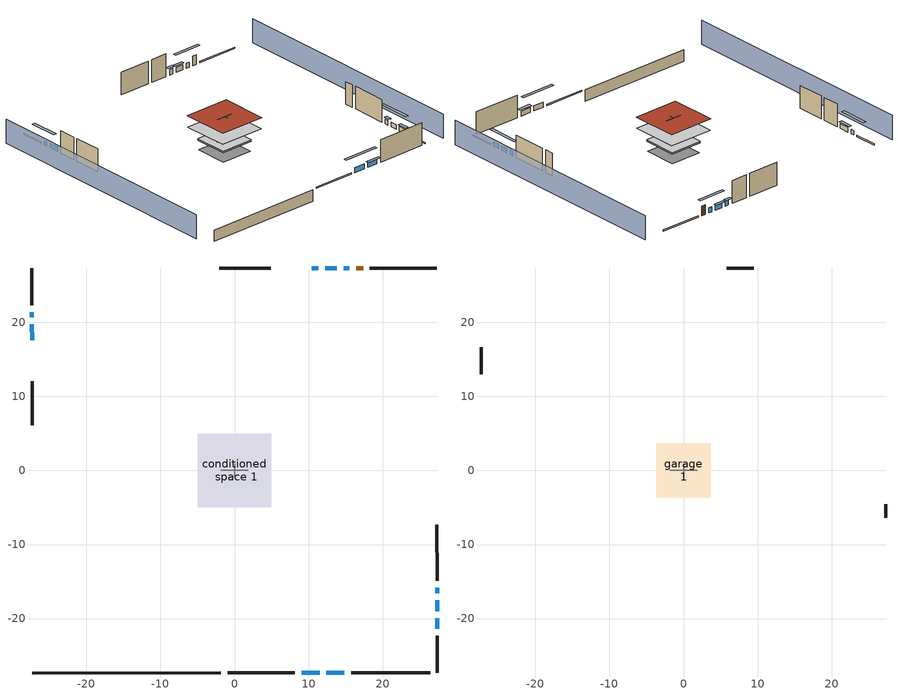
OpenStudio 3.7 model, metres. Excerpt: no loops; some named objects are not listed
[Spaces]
conditioned space 1
 floor to garage 1 (Floor1 construction): -3.66,-3.66 -3.66,3.66 3.66,3.66 3.66,-3.66 z0.3
 floor foundation (Slab2 construction): -3.52,-3.52 -3.52,3.52 3.52,3.52 3.52,-3.52 z-2.13
 floor adiabatic (AdiabaticFloorConstruction): -4.98,-4.98 -4.98,4.98 4.98,4.98 4.98,-4.98 z2.74
 wall outside (Wall3 construction): 15.75,-27.35 26.42,-27.35 z0.3:5.18
 wall outside (Wall4 construction): -27.35,12.05 -27.35,6.12 z0.3:5.18
 wall outside (Wall7 construction): 4.91,27.35 -2.05,27.35 z0.3:5.18
 wall outside (Wall8 construction): 27.35,-14.9 27.35,-7.31 z0.3:5.18
 wall outside (RimJoist1 construction): -0.91,-27.35 8.14,-27.35 z0.3:0.61
 wall outside (RimJoist2 construction): -27.35,27.35 -27.35,22.32 z0.3:0.61
 wall outside (RimJoist3 construction): 27.35,27.35 18.3,27.35 z0.3:0.61
 wall outside (RimJoist4 construction): 27.35,-27.35 27.35,-22.32 z0.3:0.61
 wall outside (AdiabaticWallConstruction): 9.07,-27.35 11.48,-27.35 / 12.41,-27.35 14.82,-27.35 / 13.84,27.35 12.23,27.35 z0.3:1.37; -27.35,21.4 -27.35,20.71 z0.3:1.22; -27.35,19.79 -27.35,17.57 z0.3:1.31; 15.53,27.35 14.76,27.35 / 27.35,-16.6 27.35,-15.83 z0.3:1.34; 11.3,27.35 10.43,27.35 z0.3:1.49; 27.35,-19 27.35,-17.53 / 27.35,-21.4 27.35,-19.93 z0.3:1.28
 wall outside (AdiabaticWallConstruction 1): 17.37,27.35 16.46,27.35 z0.3:2.34
 wall to garage 1 (Wall5 construction): 1.83,0 -1.83,0 z0.3:5.18
 wall to garage 1 (Wall6 construction): 0,0.91 0,-0.91 z0.3:5.18
 wall foundation (FoundationWall1 construction): -27.35,-27.35 -1.84,-27.35 z-2.13:0.3
 window (WindowConstruction): 9.07,-27.35 11.48,-27.35 z0.3:1.37
 window (WindowConstruction 1): 12.41,-27.35 14.82,-27.35 z0.3:1.37
 window (WindowConstruction 2): -27.35,21.39 -27.35,20.71 z0.3:1.22
 window (WindowConstruction 3): -27.35,19.78 -27.35,17.57 z0.3:1.31
 window (WindowConstruction 4): 15.53,27.35 14.77,27.35 z0.3:1.34
 window (WindowConstruction 5): 13.84,27.35 12.23,27.35 z0.3:1.37
 window (WindowConstruction 6): 11.3,27.35 10.43,27.35 z0.3:1.49
 window (WindowConstruction 7): 27.35,-19 27.35,-17.53 z0.3:1.28
 window (WindowConstruction 8): 27.35,-16.6 27.35,-15.83 z0.3:1.34
 window (WindowConstruction 9): 27.35,-21.39 27.35,-19.93 z0.3:1.28
 door (Door): 17.37,27.35 16.46,27.35 z0.3:2.34
 ceiling adiabatic (AdiabaticFloorConstruction): 4.98,-4.98 4.98,4.98 -4.98,4.98 -4.98,-4.98 z2.74
 roof outside (Roof1 construction): -5.08,5.08 -5.08,-5.08 5.08,-5.08 5.08,5.08 z5.18
garage 1
 floor foundation (Slab1 construction): -3.66,-3.66 -3.66,3.66 3.66,3.66 3.66,-3.66 z0
 wall outside (Wall1 construction): -27.35,16.64 -27.35,12.98 z0.3:5.18
 wall outside (Wall2 construction): 9.5,27.35 5.84,27.35 z0.3:5.18
 wall outside (Wall9 construction): 27.35,-6.38 27.35,-4.55 z0.3:5.18
shading: 31.92,-27.35 31.92,27.35 / -31.92,27.35 -31.92,-27.35 z0:5.18; 14.22,-27.35 6.33,-27.35 6.33,-27.96 14.22,-27.96 z4.11; 15.13,-27.35 12.11,-27.35 12.11,-27.96 15.13,-27.96 z1.68; -27.35,17.97 -27.35,24.14 -27.96,24.14 -27.96,17.97 z3.96; -27.35,17.26 -27.35,20.09 -27.96,20.09 -27.96,17.26 z1.62; 12.02,27.35 18.27,27.35 18.27,27.96 12.02,27.96 z4.08; 11.92,27.35 14.14,27.35 14.14,27.96 11.92,27.96 z1.68; 10.12,27.35 11.6,27.35 11.6,27.96 10.12,27.96 z1.8; 27.35,-14.79 27.35,-21.74 27.96,-21.74 27.96,-14.79 z4.02; 27.35,-15.53 27.35,-16.91 27.96,-16.91 27.96,-15.53 z1.65; 27.35,-19.62 27.35,-21.7 27.96,-21.7 27.96,-19.62 z1.58
[Site]
South St Paul Muni_MN_USA: Latitude {deg}=44.85; Longitude {deg}=-93.03; Time Zone {hr}=-6; Elevation {m}=250; Terrain=Suburbs
[Site:GroundTemperature:Shallow]
2.10768, -0.305524, -0.498782, 0.646408, 5.24371, 9.81959, 13.7866, 16.2997, 16.5132, 14.4692, 10.6034, 6.16784
[Site:WaterMainsTemperature]
Calculation Method=Schedule; Temperature Schedule=mains temperature schedule
[Building]
Building 1
[Material] Roughness=Rough
Name | Thickness {m} | Conductivity {W/m-K} | Density {kg/m3} | Specific Heat {J/kg-K} | Thermal Absorptance | Solar Absorptance | Visible Absorptance
asphalt or fiberglass shingles | 0.00635 | 0.162714 | 1121.4 | 1465.45 | 0.9 | 0.85 | 0.85
osb sheathing 0.75 in. | 0.01905 | 0.115458 | 512.64 | 1214.23 | 0.9 | 0.7 | 0.7
roof stud and cavity | 0.2032 | 0.151258 | 78.34581 | 1123.46 | 0.9 | 0.7 | 0.7
gypsum board | 0.0127 | 0.160291 | 801 | 837.4 | 0.9 | 0.6 | 0.6
wood siding | 0.0254 | 0.102417 | 544.68 | 1172.36 | 0.9 | 0.85 | 0.85
osb sheathing 0.5 in. | 0.0127 | 0.115458 | 512.64 | 1214.23 | 0.9 | 0.7 | 0.7
wall stud and cavity | 0.1397 | 0.727959 | 139.0536 | 1170.24 | 0.9 | 0.6 | 0.6
wall rigid ins | 0.051816 | 0.029427 | 32.04 | 1214.23 | 0.9 | 0.7 | 0.7
wall stud and cavity 1 | 0.1397 | 0.230639 | 139.0536 | 1170.24 | 0.9 | 0.7 | 0.7
wall rigid ins 1; wall rigid ins 2 | 0.051816 | 0.029427 | 32.04 | 1214.23
wall stud and cavity 2 | 0.1397 | 0.181744 | 139.0536 | 1170.24 | 0.9 | 0.7 | 0.7
osb sheathing 2.0 in. | 0.0508 | 0.115458 | 512.64 | 1214.23 | 0.9 | 0.7 | 0.7
rim joist stud and cavity | 0.0508 | 0.0700958 | 125.044 | 1163.47 | 0.9 | 0.6 | 0.6
floor stud and cavity | 0.1397 | 0.923637 | 92.3553 | 1139.71 | 0.9 | 0.7 | 0.7
floor covering | 0.0127 | 0.0433444 | 54.468 | 1339.84 | 0.9 | 0.6 | 0.6
concrete 4.0 in. | 0.1016 | 1.803125 | 2242.8 | 837.4 | 0.9 | 0.7 | 0.7
exterior vertical ins | 0.025908 | 0.029427 | 32.04 | 1214.23
concrete 8.0 in. | 0.2032 | 1.803125 | 2242.8 | 837.4 | 0.9 | 0.7 | 0.7
gypsum board 1 | 0.0127 | 0.160291 | 801 | 837.4 | 0.9 | 0.7 | 0.7
floor covering 1 | 0.0127 | 0.0450781 | 54.468 | 1339.84 | 0.9 | 0.9 | 0.9
wood siding 1; wood siding 2 | 0.0254 | 0.102417 | 544.68 | 1172.36
wall rigid ins 3; floor rigid ins | 0.512978 | 0.029427 | 32.04 | 1214.23 | 0.9 | 0.7 | 0.7
wall stud and cavity 3 | 0.0889 | 0.380278 | 52.3479 | 1209.89 | 0.9 | 0.7 | 0.7
door material | 0.04445 | 0.0612267 | 512.64 | 1214.23 | 0.9 | 0.7 | 0.7
floor stud and cavity 1 | 0.1397 | 1.75129 | 37.0049 | 1207.88 | 0.9 | 0.7 | 0.7
wall stud and cavity 4 | 0.0889 | 0.391764 | 83.0341 | 1211.67 | 0.9 | 0.7 | 0.7
furniture material conditioned space 1; furniture material garage 1 | 0.1524 | 0.115458 | 640.8 | 1214.23 | 0.9 | 0.6 | 0.6
[Construction]
Roof1 construction: asphalt or fiberglass shingles, osb sheathing 0.75 in., roof stud and cavity, gypsum board
Wall1 construction; Wall2 construction; Wall9 construction: wood siding, osb sheathing 0.5 in., wall stud and cavity
Wall3 construction; Wall4 construction: wood siding, wall rigid ins, osb sheathing 0.5 in., wall stud and cavity 1, gypsum board
Wall5 construction: wall rigid ins 1, osb sheathing 0.5 in., wall stud and cavity 2, gypsum board
Wall6 construction: wall rigid ins 2, osb sheathing 0.5 in., wall stud and cavity 2, gypsum board
Wall7 construction; Wall8 construction: wood siding, wall rigid ins 2, osb sheathing 0.5 in., wall stud and cavity 1, gypsum board
RimJoist1 construction; RimJoist2 construction; RimJoist3 construction; RimJoist4 construction: wood siding, osb sheathing 2.0 in., rim joist stud and cavity
Floor1 construction: floor stud and cavity, osb sheathing 0.75 in., floor covering
Slab1 construction: concrete 4.0 in.
FoundationWall1 construction: concrete 8.0 in., gypsum board 1
Slab2 construction: concrete 4.0 in., floor covering 1
WindowConstruction; WindowConstruction 1; WindowConstruction 2; WindowConstruction 3; WindowConstruction 4; WindowConstruction 5; WindowConstruction 6; WindowConstruction 7; WindowConstruction 8; WindowConstruction 9: WindowMaterial
AdiabaticWallConstruction: wood siding 1, wall rigid ins 3, wall stud and cavity 3, gypsum board
Door: door material
AdiabaticWallConstruction 1: wood siding 2, wall rigid ins 3, wall stud and cavity 3, gypsum board
AdiabaticFloorConstruction: floor stud and cavity 1, floor rigid ins, osb sheathing 0.75 in., floor covering
PartitionWallConstruction: gypsum board, wall stud and cavity 4, gypsum board
furniture construction conditioned space 1: furniture material conditioned space 1
furniture construction garage 1: furniture material garage 1
[WindowMaterial:SimpleGlazingSystem]
WindowMaterial: U-Factor {W/m2-K}=2.78222; Solar Heat Gain Coefficient=0.56
[ThermalZone] Multiplier=1; Use Ideal Air Loads=No
Name | Volume {m3} | Thermostat
conditioned space | 493.619 | conditioned space temperature setpoint
garage | 130.484
[Sizing:Zone]
garage: Zone Cooling Design Supply Air Temperature Input Method=SupplyAirTemperature; Zone Cooling Design Supply Air Temperature {C}=14; Zone Cooling Design Supply Air Temperature Difference {deltaC}=11.11; Zone Heating Design Supply Air Temperature Input Method=SupplyAirTemperature; Zone Heating Design Supply Air Temperature {C}=40; Zone Heating Design Supply Air Temperature Difference {deltaC}=11.11; Zone Cooling Design Supply Air Humidity Ratio {kg-H2O/kg-air}=0.0085; Zone Heating Design Supply Air Humidity Ratio {kg-H2O/kg-air}=0.008; Cooling Design Air Flow Method=DesignDay; Heating Design Air Flow Method=DesignDay; Account for Dedicated Outdoor Air System=No; Dedicated Outdoor Air System Control Strategy=NeutralSupplyAir; Dedicated Outdoor Air Low Setpoint Temperature for Design {C}=autosize; Dedicated Outdoor Air High Setpoint Temperature for Design {C}=autosize; Zone Load Sizing Method=Sensible Load Only No Latent Load; Zone Latent Cooling Design Supply Air Humidity Ratio Input Method=HumidityRatioDifference; Zone Cooling Design Supply Air Humidity Ratio Difference {kgWater/kgDryAir}=0.005; Zone Latent Heating Design Supply Air Humidity Ratio Input Method=HumidityRatioDifference; Zone Humidification Design Supply Air Humidity Ratio Difference {kgWater/kgDryAir}=0.005
[Space] Building Unit=Building Unit 1
Name | Thermal Zone | Volume {m3}
conditioned space 1 | conditioned space | 493.619
garage 1 | garage | 130.484
[ThermostatSetpoint:DualSetpoint]
conditioned space temperature setpoint: Heating Setpoint Temperature Schedule=heating setpoint; Cooling Setpoint Temperature Schedule=cooling setpoint
[Foundation:Kiva] Wall Depth Below Slab {m}=0.2032
Name | Initial Indoor Air Temperature {C} | Wall Height Above Grade {m} | Custom Block Material Name 1 | Custom Block Depth 1 {m} | Custom Block X Position 1 {m} | Custom Block Z Position 1 {m}
Foundation Kiva 1 | -2.2982 | 0.1016
Foundation Kiva 2 | 20.5556 | 0.3048 | exterior vertical ins | 2.4384 | 0.2159 | 0
[Foundation:Kiva:Settings]
Soil Conductivity {W/m-K}=2.4234; Soil Density {kg/m3}=1842.3; Soil Specific Heat {J/kg-K}=418.7; Ground Solar Absorptivity=0.9; Ground Thermal Absorptivity=0.9; Ground Surface Roughness {m}=0.03; Far-Field Width {m}=40; Deep-Ground Boundary Condition=ZeroFlux; Deep-Ground Depth {m}=40; Minimum Cell Dimension {m}=0.2; Maximum Cell Growth Coefficient=3; Simulation Timestep=Timestep
[SurfaceProperty:ExposedFoundationPerimeter] Exposed Perimeter Calculation Method=TotalExposedPerimeter
Name | Total Exposed Perimeter {m}
Slab1 | 18.288
Slab2 | 25.51176
[SurfaceProperty:IncidentSolarMultiplier] Incident Solar Multiplier=1; Incident Solar Multiplier Schedule=trans schedule winter=0.85 summer=0.7
Window1; Window2; Window3; Window4; Window5; Window6; Window7; Window8; Window9; Window10
[InternalMass:Definition] Design Level Calculation Method=SurfaceArea
Name | Construction | Surface Area {m2}
partition wall mass | PartitionWallConstruction | 202.436
furniture mass conditioned space 1 | furniture construction conditioned space 1 | 80.9743
furniture mass garage 1 | furniture construction garage 1 | 5.35122
[InternalMass] Multiplier=1
Name | Internal Mass Definition | Space or SpaceType
partition wall mass | partition wall mass | conditioned space 1
furniture mass conditioned space 1 | furniture mass conditioned space 1 | conditioned space 1
furniture mass garage 1 | furniture mass garage 1 | garage 1
[External:File]
External File 1: File=in.schedules.csv
[People:Definition]
occupants: Number of People Calculation Method=People; Number of People {people}=5; Fraction Radiant=0.314171; Sensible Heat Fraction=0.56303; Carbon Dioxide Generation Rate {m3/s-W}=0; Enable ASHRAE 55 Comfort Warnings=No; Mean Radiant Temperature Calculation Type=ZoneAveraged
[People]
occupants: People Definition=occupants; Space or SpaceType=conditioned space 1; Number of People Schedule=occupants; Activity Level Schedule=occupants activity schedule; Multiplier=1
[Fan:SystemModel]
central ac and furnace supply fan: Availability Schedule=Always On Discrete; Design Maximum Air Flow Rate {m3/s}=0.651759; Speed Control Method=Discrete; Electric Power Minimum Flow Rate Fraction=0.2; Design Pressure Rise {Pa}=595.935; Motor Efficiency=1; Motor In Air Stream Fraction=1; Design Electric Power Consumption {W}=autosize; Design Power Sizing Method=TotalEfficiencyAndPressure; Electric Power Per Unit Flow Rate {W/(m3/s)}=840; Electric Power Per Unit Flow Rate Per Unit Pressure {W-s/m3-Pa}=1.66667; Fan Total Efficiency=0.75; Motor Loss Radiative Fraction=0; Speed Flow Fraction 1=0.54671; Speed Electric Power Fraction 1=0.1634; Speed Flow Fraction 2=1; Speed Electric Power Fraction 2=1
[EnergyManagementSystem:Sensor]
Name | Output Variable or Output Meter Index Key | Output Variable or Output Meter
central_ac_and_furnace_supply_fan_s; central_ac_and_furnace_supply_fan_s_1 | central ac and furnace supply fan | Fan Electricity Energy
cool_season | cooling season schedule | Schedule Value
out_pb_s |  | Site Outdoor Air Barometric Pressure
out_wt_s |  | Site Outdoor Air Humidity Ratio
site_vw_s |  | Site Wind Speed
central_ac_and_furnace_airloop_Fan_RTF_s | central ac and furnace supply fan | Fan Runtime Fraction Speed 1
central_ac_and_furnace_airloop_Fan_RTF_s_1 | central ac and furnace supply fan | Fan Runtime Fraction Speed 2
natural_vent_s | natural vent schedule | Schedule Value
htg_sp_s | heating setpoint | Schedule Value
clg_sp_s | cooling setpoint | Schedule Value
mech_vent_range_fan_0_sch_s | mech vent range fan 0 schedule | Schedule Value
mech_vent_bath_fan_0_sch_s | mech vent bath fan 0 schedule | Schedule Value
clothes_dryer_exhaust_0_sch_s | clothes_dryer | Schedule Value
htg_load_cond |  | Heating:EnergyTransfer:Zone:CONDITIONED SPACE
clg_load_cond |  | Cooling:EnergyTransfer:Zone:CONDITIONED SPACE
[EnergyManagementSystem:Program]
central_ac_and_furnace_supply_fan_disaggregate_program: Set central_ac_and_furnace_supply_fan_clg = 0; If central_ac_and_furnace_clg_coil_s > 0; Set central_ac_and_furnace_supply_fan_clg = central_ac_and_furnace_supply_fan_s; EndIf
central_ac_and_furnace_supply_fan_disaggregate_program_1: Set central_ac_and_furnace_supply_fan_primary_htg = 0; If central_ac_and_furnace_htg_coil_s > 0; Set central_ac_and_furnace_supply_fan_primary_htg = central_ac_and_furnace_supply_fan_s_1; EndIf
water_heater_EC_adj: Set dhw_e_cons = water_heater_energy + water_heater_on_cycle_parasitic + water_heater_off_cycle_parasitic; Set water_heater_ec_adj_act = 0.0 * dhw_e_cons / 1
natural_vent_program: Set Tin = tin_s; Set Tout = tout_s; Set Wout = out_wt_s; Set Pbar = out_pb_s; Set Phiout = (@RhFnTdbWPb Tout Wout Pbar); Set MaxHR = 0.0115; Set MaxRH = 0.7; Set Tnvsp = (htg_sp_s + clg_sp_s) / 2; Set NVavail = natural_vent_s; Set ClgSsnAvail = cool_season; Set natural_vent_flow_act = 0; Set whole_house_fan_flow_act = 0; Set whole_house_fan_act = 0; If ((Wout < MaxHR) && (Phiout < MaxRH) && (Tin > Tout) && (Tin > Tnvsp) && (ClgSsnAvail > 0)); Set WHF_Flow = 0; Set Adj = (Tin-Tnvsp)/(Tin-Tout); Set Adj = (@Min Adj 1); Set Adj = (@Max Adj 0); If (WHF_Flow > 0); Set whole_house_fan_flow_act = WHF_Flow*Adj; Set WHF_W = 0; Set whole_house_fan_act = WHF_W*Adj; ElseIf (NVavail > 0); Set NVArea = 6109.972812288001; Set Cs = 0.0001989901015519336; Set Cw = 9.172957080274798e-05; Set Tdiff = Tin-Tout; Set dT = (@Abs Tdiff); Set Vwind = site_vw_s; Set SGNV = NVArea*Adj*((((Cs*dT)+(Cw*(Vwind^2)))^0.5)/1000); Set MaxNV = 2.7423292766208007; Set natural_vent_flow_act = (@Min SGNV MaxNV); EndIf; EndIf
infil_program: Set p_m = 0.14; Set p_s = 0.22; Set s_m = 270; Set s_s = 370; Set z_m = 9.99744; Set z_s = 5.410200000000001; Set f_t = (((s_m/z_m)^p_m)*((z_s/s_s)^p_s)); Set Tdiff = tin_s-tout_s; Set dT = @Abs Tdiff; Set c = 0.1606; Set Cs = 0.101; Set Cw = 0.1488; Set n = 0.65; Set sft = (f_t*0.7000000000000001); Set temp1 = ((c*Cw)*((sft*site_vw_s)^(2*n)))^2; Set Qinf = (((c*Cs*(dT^n))^2)+temp1)^0.5; Set Qinf = (@Max Qinf 0); Set mech_vent_house_fan_sensible_load_equip_act = 0.0; Set mech_vent_house_fan_latent_load_equip_act = 0.0; Set OASupInPb = out_pb_s; Set OASupInTemp = tout_s; Set OASupInW = out_wt_s; Set OASupRho = (@RhoAirFnPbTdbW OASupInPb OASupInTemp OASupInW); Set OASupCp = (@CpAirFnW OASupInW); Set OASupInEnth = (@HFnTdbW OASupInTemp OASupInW); Set ZoneTemp = tin_s; Set ZoneW = win_s; Set ZoneCp = (@CpAirFnW ZoneW); Set ZoneAirEnth = (@HFnTdbW ZoneTemp ZoneW); Set mech_vent_house_fan_cfis_act = 0.0; Set QWHV_cfis_sup = 0.0; Set QWHV_cfis_suppl_sup = 0.0; Set QWHV_cfis_suppl_exh = 0.0; Set Qrange = 0; Set Qrange = Qrange + 0.04719 * mech_vent_range_fan_0_sch_s; Set Qbath = 0; Set Qbath = Qbath + 0.04719 * mech_vent_bath_fan_0_sch_s; Set Qdryer = 0; Set Qdryer = Qdryer + 0.06237 * clothes_dryer_exhaust_0_sch_s; Set QWHV_sup = 0.0; Set QWHV_exh = 0.0; Set Qexhaust = Qrange + Qbath + Qdryer + QWHV_exh + QWHV_cfis_suppl_exh; Set Qsupply = QWHV_sup + QWHV_cfis_sup + QWHV_cfis_suppl_sup; Set Qfan = (@Max Qexhaust Qsupply); If Qfan > 0; Set Qavg = ((Qexhaust + Qsupply) / 2.0); If ((@Abs (Qexhaust - Qavg)) / Qavg) <= 0.1; Set phi = 1; Else; Set phi = (Qinf / (Qinf + Qfan)); EndIf; Set Qinf_adj = phi * Qinf; Else; Set Qinf_adj = Qinf; EndIf; Set infil_flow_act = Qinf_adj; Set Qload = Qfan; Set Effectiveness_Sens = 0.0; Set Effectiveness_Lat = 0.0; Set Fan_MFR = Qload * OASupRho; Set ZoneInEnth = OASupInEnth; Set ZoneInTemp = OASupInTemp; Set FanTotalToCond = Fan_MFR * (ZoneInEnth - ZoneAirEnth); Set FanSensToCond = Fan_MFR * ZoneCp * (ZoneInTemp - ZoneTemp); Set FanLatToCond = FanTotalToCond - FanSensToCond; Set mech_vent_house_fan_sensible_load_equip_act = mech_vent_house_fan_sensible_load_equip_act + FanSensToCond; Set mech_vent_house_fan_latent_load_equip_act = mech_vent_house_fan_latent_load_equip_act + FanLatToCond
unmet_hours_program: Set htg_unmet_hours = 0; Set clg_unmet_hours = 0; If ((DayOfYear >= 1) && (DayOfYear <= 365)); If zone_htg_unmet_s > htg_unmet_hours; Set htg_unmet_hours = zone_htg_unmet_s; EndIf; EndIf; If ((DayOfYear >= 1) && (DayOfYear <= 365)); If zone_clg_unmet_s > clg_unmet_hours; Set clg_unmet_hours = zone_clg_unmet_s; EndIf; EndIf
total_loads_program: Set loads_htg_tot = 0; Set loads_clg_tot = 0; If htg_load_cond > 0; Set loads_htg_tot = loads_htg_tot + (htg_load_cond - clg_load_cond) * 1.0; EndIf; If clg_load_cond > 0; Set loads_clg_tot = loads_clg_tot + (clg_load_cond - htg_load_cond) * 1.0; EndIf
[EnergyManagementSystem:ProgramCallingManager]
central ac and furnace supply fan disaggregate program calling manager: EndOfSystemTimestepBeforeHVACReporting; central_ac_and_furnace_supply_fan_disaggregate_program
[ElectricEquipment:Definition] Design Level Calculation Method=EquipmentLevel
Name | Design Level {W} | Fraction Latent | Fraction Radiant | Fraction Lost
ceiling fan | 21.1129 | 0 | 0.558 | 0
clothes washer | 535.752 | 0.03 | 0.162 | 0.7
clothes dryer | 5336.95 | 0.015 | 0.081 | 0.85
dishwasher | 395.705 | 0.3 | 0.18 | 0.4
fridge | 71.9878 | 0 | 0.6 | 0
fridge 2 | 109.031 | 0 | 0.6 | 0
cooking range | 52.5475 | 0.161847 | 0.382892 | 0.2
misc plug loads | 638.844 | 0.021 | 0.558 | 0.049
misc well pump | 148.671 | 0 | 0 | 1
whole house fan; mech vent house fan | 0 | 0 | 0 | 1
mech vent house fan cfis | 0 | 0 | 0 | 0
mech vent range fan 0; mech vent bath fan 0 | 30 | 0 | 0 | 1
[ElectricEquipment]
Name | Electric Equipment Definition | Space or SpaceType | Schedule
ceiling fan | ceiling fan | conditioned space 1 | ceiling_fan
clothes washer | clothes washer | conditioned space 1 | clothes_washer
clothes dryer | clothes dryer | conditioned space 1 | clothes_dryer
dishwasher | dishwasher | conditioned space 1 | dishwasher
fridge | fridge | conditioned space 1 | fridge schedule
fridge 1 | fridge 2 | garage 1 | fridge schedule 1
cooking range | cooking range | conditioned space 1 | cooking_range
misc plug loads | misc plug loads | conditioned space 1 | plug_loads_other
misc well pump | misc well pump | conditioned space 1 | misc well pump schedule
whole house fan | whole house fan | conditioned space 1 | Always On Discrete
mech vent house fan | mech vent house fan | conditioned space 1 | mech vent house fan schedule
mech vent house fan cfis | mech vent house fan cfis | conditioned space 1 | mech vent house fan cfis schedule
mech vent range fan 0 | mech vent range fan 0 | conditioned space 1 | mech vent range fan 0 schedule
mech vent bath fan 0 | mech vent bath fan 0 | conditioned space 1 | mech vent bath fan 0 schedule
[OtherEquipment:Definition] Design Level Calculation Method=EquipmentLevel
Name | Design Level {W} | Fraction Latent | Fraction Radiant | Fraction Lost
water heater energy adjustment1 | 0.01 | 0 | 0 | 1
cooking range 2 | 1540.01 | 0.161847 | 0.382892 | 0.2
water sensible | -657.279 | 0 | 0.6 | 0
water latent | 666.921 | 1 | 0 | 0
mech vent house fan sensible load equip | 0 | 0 | 0 | 0
mech vent house fan latent load equip | 0 | 1 | 0 | 0
[OtherEquipment] Space or SpaceType=conditioned space 1
Name | Other Equipment Definition | Schedule | Fuel Type
water heater energy adjustment1 | water heater energy adjustment1 | Always On Discrete | NaturalGas
cooking range 1 | cooking range 2 | cooking_range | NaturalGas
water sensible | water sensible | hot_water_fixtures | None
water latent | water latent | hot_water_fixtures | None
mech vent house fan sensible load equip | mech vent house fan sensible load equip | Always On Discrete | None
mech vent house fan latent load equip | mech vent house fan latent load equip | Always On Discrete | None
[EnergyManagementSystem:Actuator] Zone or Space=conditioned space 1
Name | Actuated Component | Actuated Component Type | Actuated Component Control Type
water_heater_ec_adj_act | water heater energy adjustment1 | OtherEquipment | Power Level
whole_house_fan_act | whole house fan | ElectricEquipment | Electricity Rate
mech_vent_house_fan_cfis_act | mech vent house fan cfis | ElectricEquipment | Electricity Rate
mech_vent_house_fan_sensible_load_equip_act | mech vent house fan sensible load equip | OtherEquipment | Power Level
mech_vent_house_fan_latent_load_equip_act | mech vent house fan latent load equip | OtherEquipment | Power Level
[WaterUse:Equipment:Definition]
Name | Peak Flow Rate {m3/s}
clothes washer | 8.05713e-06
dishwasher | 6.56385e-06
[Lights:Definition] Design Level Calculation Method=LightingLevel; Fraction Radiant=0.6; Fraction Visible=0.2; Return Air Fraction=0
Name | Lighting Level {W}
interior lighting | 356.562
garage lighting | 11.8142
[Lights] Fraction Replaceable=1
Name | Lights Definition | Space or SpaceType | Schedule
interior lighting | interior lighting | conditioned space 1 | lighting_interior
garage lighting | garage lighting | garage 1 | lighting_garage
[Exterior:Lights:Definition]
exterior lighting: Design Level {W}=18.8876
[Exterior:Lights]
exterior lighting: Exterior Lights Definition=exterior lighting; Schedule=exterior lighting schedule
[SpaceInfiltration:DesignFlowRate] Space or SpaceType=conditioned space 1; Schedule=Always On Discrete; Design Flow Rate Calculation Method=Flow/Space; Design Flow Rate {m3/s}=0
natural vent flow; whole house fan flow; infil flow
[SpaceInfiltration:EffectiveLeakageArea]
infil|garage 1: Space or SpaceType=garage 1; Schedule=Always On Discrete; Effective Air Leakage Area {cm2}=407.756; Stack Coefficient=0.000274438; Wind Coefficient=6.3861e-05
[BuildingUnit]
Building Unit 1
[Schedule:Ruleset]
Name | Default Day Schedule
heating setpoint | heating setpoint default day
cooling setpoint | cooling setpoint default day
trans schedule winter=0.85 summer=0.7 | trans schedule winter=0.85 summer=0.7 default day
fridge schedule | fridge schedule default day
fridge schedule 1 | fridge schedule default day 1
misc well pump schedule | misc well pump schedule default day
exterior lighting schedule | exterior lighting schedule default day
mech vent range fan 0 schedule | mech vent range fan 0 schedule default day
mech vent bath fan 0 schedule | mech vent bath fan 0 schedule default day
[Schedule:Day]
heating setpoint default day; cooling setpoint default day; trans schedule winter=0.85 summer=0.7 default day; fridge schedule default day; fridge schedule default day 1; misc well pump schedule default day; exterior lighting schedule default day; mech vent range fan 0 schedule default day; mech vent bath fan 0 schedule default day: 24, 0, 0
heating setpoint allday1: 4, 0, 20.5556, 19, 0, 22.2222, 24, 0, 20.5556
cooling setpoint allday1: 24, 0, 22.2222
trans schedule winter=0.85 summer=0.7 allday1; trans schedule winter=0.85 summer=0.7 allday274: 24, 0, 0.85
trans schedule winter=0.85 summer=0.7 allday91: 24, 0, 0.7
fridge schedule allday1; fridge schedule allday12; fridge schedule allday1 1; fridge schedule allday12 1: 1, 0, 0.610949, 2, 0, 0.595675, 3, 0, 0.580401, 4, 0, 0.565128, 6, 0, 0.549854, 7, 0, 0.580401, 8, 0, 0.610949, 10, 0, 0.626223, 12, 0, 0.610949, 15, 0, 0.641496, 16, 0, 0.626223, 17, 0, 0.672044, 18, 0, 0.733139, 19, 0, 0.763686, 20, 0, 0.733139, 21, 0, 0.717865, 22, 0, 0.702591, 23, 0, 0.672044, 24, 0, 0.626223
fridge schedule allday2; fridge schedule allday2 1: 1, 0, 0.609489, 2, 0, 0.594252, 3, 0, 0.579015, 4, 0, 0.563777, 6, 0, 0.54854, 7, 0, 0.579015, 8, 0, 0.609489, 10, 0, 0.624726, 12, 0, 0.609489, 15, 0, 0.639964, 16, 0, 0.624726, 17, 0, 0.670438, 18, 0, 0.731387, 19, 0, 0.761861, 20, 0, 0.731387, 21, 0, 0.71615, 22, 0, 0.700912, 23, 0, 0.670438, 24, 0, 0.624726
fridge schedule allday3; fridge schedule allday3 1: 1, 0, 0.791241, 2, 0, 0.77146, 3, 0, 0.751679, 4, 0, 0.731898, 6, 0, 0.712117, 7, 0, 0.751679, 8, 0, 0.791241, 10, 0, 0.811022, 12, 0, 0.791241, 15, 0, 0.830803, 16, 0, 0.811022, 17, 0, 0.870365, 18, 0, 0.949489, 19, 0, 0.989051, 20, 0, 0.949489, 21, 0, 0.929708, 22, 0, 0.909927, 23, 0, 0.870365, 24, 0, 0.811022
fridge schedule allday6; fridge schedule allday6 1: 1, 0, 0.8, 2, 0, 0.78, 3, 0, 0.76, 4, 0, 0.74, 6, 0, 0.72, 7, 0, 0.76, 8, 0, 0.8, 10, 0, 0.82, 12, 0, 0.8, 15, 0, 0.84, 16, 0, 0.82, 17, 0, 0.88, 18, 0, 0.96, 19, 0, 1, 20, 0, 0.96, 21, 0, 0.94, 22, 0, 0.92, 23, 0, 0.88, 24, 0, 0.82
fridge schedule allday10; fridge schedule allday10 1: 1, 0, 0.679562, 2, 0, 0.662573, 3, 0, 0.645584, 4, 0, 0.628595, 6, 0, 0.611606, 7, 0, 0.645584, 8, 0, 0.679562, 10, 0, 0.696551, 12, 0, 0.679562, 15, 0, 0.71354, 16, 0, 0.696551, 17, 0, 0.747518, 18, 0, 0.815474, 19, 0, 0.849453, 20, 0, 0.815474, 21, 0, 0.798485, 22, 0, 0.781496, 23, 0, 0.747518, 24, 0, 0.696551
fridge schedule allday11; fridge schedule allday11 1: 1, 0, 0.675182, 2, 0, 0.658303, 3, 0, 0.641423, 4, 0, 0.624544, 6, 0, 0.607664, 7, 0, 0.641423, 8, 0, 0.675182, 10, 0, 0.692062, 12, 0, 0.675182, 15, 0, 0.708942, 16, 0, 0.692062, 17, 0, 0.742701, 18, 0, 0.810219, 19, 0, 0.843978, 20, 0, 0.810219, 21, 0, 0.793339, 22, 0, 0.77646, 23, 0, 0.742701, 24, 0, 0.692062
misc well pump schedule allday1; misc well pump schedule allday12: 1, 0, 0.508543, 2, 0, 0.265829, 3, 0, 0.219598, 4, 0, 0.173367, 5, 0, 0.184925, 6, 0, 0.20804, 7, 0, 0.300503, 9, 0, 0.381407, 10, 0, 0.36985, 12, 0, 0.381407, 15, 0, 0.36985, 16, 0, 0.381407, 17, 0, 0.520101, 18, 0, 0.658795, 19, 0, 0.762815, 20, 0, 0.878393, 21, 0, 0.936182, 22, 0, 0.993971, 23, 0, 0.866835, 24, 0, 0.751257
misc well pump schedule allday2: 1, 0, 0.511628, 2, 0, 0.267442, 3, 0, 0.22093, 4, 0, 0.174419, 5, 0, 0.186047, 6, 0, 0.209302, 7, 0, 0.302326, 9, 0, 0.383721, 10, 0, 0.372093, 12, 0, 0.383721, 15, 0, 0.372093, 16, 0, 0.383721, 17, 0, 0.523256, 18, 0, 0.662791, 19, 0, 0.767442, 20, 0, 0.883721, 21, 0, 0.94186, 22, 0, 1, 23, 0, 0.872093, 24, 0, 0.755814
misc well pump schedule allday3; misc well pump schedule allday5: 1, 0, 0.446407, 2, 0, 0.233349, 3, 0, 0.192767, 4, 0, 0.152184, 5, 0, 0.16233, 6, 0, 0.182621, 7, 0, 0.263786, 9, 0, 0.334806, 10, 0, 0.32466, 12, 0, 0.334806, 15, 0, 0.32466, 16, 0, 0.334806, 17, 0, 0.456553, 18, 0, 0.578301, 19, 0, 0.669611, 20, 0, 0.771067, 21, 0, 0.821796, 22, 0, 0.872524, 23, 0, 0.760922, 24, 0, 0.659466
misc well pump schedule allday4: 1, 0, 0.445085, 2, 0, 0.232658, 3, 0, 0.192196, 4, 0, 0.151734, 5, 0, 0.161849, 6, 0, 0.18208, 7, 0, 0.263005, 9, 0, 0.333814, 10, 0, 0.323698, 12, 0, 0.333814, 15, 0, 0.323698, 16, 0, 0.333814, 17, 0, 0.455201, 18, 0, 0.576588, 19, 0, 0.667628, 20, 0, 0.768784, 21, 0, 0.819362, 22, 0, 0.86994, 23, 0, 0.758668, 24, 0, 0.657513
misc well pump schedule allday6; misc well pump schedule allday9: 1, 0, 0.391323, 2, 0, 0.204555, 3, 0, 0.16898, 4, 0, 0.133405, 5, 0, 0.142299, 6, 0, 0.160087, 7, 0, 0.231236, 9, 0, 0.293492, 10, 0, 0.284598, 12, 0, 0.293492, 15, 0, 0.284598, 16, 0, 0.293492, 17, 0, 0.400216, 18, 0, 0.506941, 19, 0, 0.586984, 20, 0, 0.675921, 21, 0, 0.720389, 22, 0, 0.764858, 23, 0, 0.667027, 24, 0, 0.57809
misc well pump schedule allday7: 1, 0, 0.389119, 2, 0, 0.203403, 3, 0, 0.168029, 4, 0, 0.132654, 5, 0, 0.141498, 6, 0, 0.159185, 7, 0, 0.229934, 9, 0, 0.291839, 10, 0, 0.282996, 12, 0, 0.291839, 15, 0, 0.282996, 16, 0, 0.291839, 17, 0, 0.397963, 18, 0, 0.504086, 19, 0, 0.583679, 20, 0, 0.672115, 21, 0, 0.716333, 22, 0, 0.760551, 23, 0, 0.663271, 24, 0, 0.574835
misc well pump schedule allday10: 1, 0, 0.430984, 2, 0, 0.225287, 3, 0, 0.186107, 4, 0, 0.146926, 5, 0, 0.156721, 6, 0, 0.176312, 7, 0, 0.254672, 9, 0, 0.323238, 10, 0, 0.313443, 12, 0, 0.323238, 15, 0, 0.313443, 16, 0, 0.323238, 17, 0, 0.440779, 18, 0, 0.55832, 19, 0, 0.646476, 20, 0, 0.744426, 21, 0, 0.793402, 22, 0, 0.842377, 23, 0, 0.734631, 24, 0, 0.63668
misc well pump schedule allday11: 1, 0, 0.429221, 2, 0, 0.224366, 3, 0, 0.185345, 4, 0, 0.146325, 5, 0, 0.15608, 6, 0, 0.17559, 7, 0, 0.253631, 9, 0, 0.321916, 10, 0, 0.312161, 12, 0, 0.321916, 15, 0, 0.312161, 16, 0, 0.321916, 17, 0, 0.438976, 18, 0, 0.556036, 19, 0, 0.643832, 20, 0, 0.741382, 21, 0, 0.790157, 22, 0, 0.838932, 23, 0, 0.731627, 24, 0, 0.634076
exterior lighting schedule weekday1; exterior lighting schedule weekday12: 5, 0, 0.434959, 6, 0, 0.349858, 7, 0, 0.330947, 8, 0, 0.321491, 9, 0, 0.312035, 10, 0, 0.264757, 11, 0, 0.208024, 12, 0, 0.141834, 13, 0, 0.113467, 15, 0, 0.104012, 16, 0, 0.113467, 17, 0, 0.179657, 18, 0, 0.349858, 19, 0, 0.463325, 20, 0, 0.614615, 21, 0, 0.860461, 22, 0, 0.99284, 23, 0, 0.860461, 24, 0, 0.595704
exterior lighting schedule weekend1; exterior lighting schedule weekend12: 2, 0, 0.434959, 4, 0, 0.425503, 5, 0, 0.434959, 6, 0, 0.425503, 7, 0, 0.416047, 8, 0, 0.38768, 9, 0, 0.340402, 10, 0, 0.283669, 11, 0, 0.226935, 12, 0, 0.15129, 13, 0, 0.113467, 15, 0, 0.104012, 16, 0, 0.113467, 17, 0, 0.179657, 18, 0, 0.359314, 19, 0, 0.45387, 20, 0, 0.567337, 21, 0, 0.784816, 22, 0, 0.926651, 23, 0, 0.803728, 24, 0, 0.557882
exterior lighting schedule weekday2: 5, 0, 0.438095, 6, 0, 0.352381, 7, 0, 0.333333, 8, 0, 0.32381, 9, 0, 0.314286, 10, 0, 0.266667, 11, 0, 0.209524, 12, 0, 0.142857, 13, 0, 0.114286, 15, 0, 0.104762, 16, 0, 0.114286, 17, 0, 0.180952, 18, 0, 0.352381, 19, 0, 0.466667, 20, 0, 0.619048, 21, 0, 0.866667, 22, 0, 1, 23, 0, 0.866667, 24, 0, 0.6
exterior lighting schedule weekend2: 2, 0, 0.438095, 4, 0, 0.428571, 5, 0, 0.438095, 6, 0, 0.428571, 7, 0, 0.419048, 8, 0, 0.390476, 9, 0, 0.342857, 10, 0, 0.285714, 11, 0, 0.228571, 12, 0, 0.152381, 13, 0, 0.114286, 15, 0, 0.104762, 16, 0, 0.114286, 17, 0, 0.180952, 18, 0, 0.361905, 19, 0, 0.457143, 20, 0, 0.571429, 21, 0, 0.790476, 22, 0, 0.933333, 23, 0, 0.809524, 24, 0, 0.561905
exterior lighting schedule weekday3; exterior lighting schedule weekday5: 5, 0, 0.346085, 6, 0, 0.278373, 7, 0, 0.263325, 8, 0, 0.255802, 9, 0, 0.248278, 10, 0, 0.21066, 11, 0, 0.165519, 12, 0, 0.112854, 13, 0, 0.090283, 15, 0, 0.0827594, 16, 0, 0.090283, 17, 0, 0.142948, 18, 0, 0.278373, 19, 0, 0.368656, 20, 0, 0.489033, 21, 0, 0.684646, 22, 0, 0.789976, 23, 0, 0.684646, 24, 0, 0.473986
exterior lighting schedule weekend3; exterior lighting schedule weekend5: 2, 0, 0.346085, 4, 0, 0.338561, 5, 0, 0.346085, 6, 0, 0.338561, 7, 0, 0.331038, 8, 0, 0.308467, 9, 0, 0.270849, 10, 0, 0.225707, 11, 0, 0.180566, 12, 0, 0.120377, 13, 0, 0.090283, 15, 0, 0.0827594, 16, 0, 0.090283, 17, 0, 0.142948, 18, 0, 0.285896, 19, 0, 0.361132, 20, 0, 0.451415, 21, 0, 0.624457, 22, 0, 0.737311, 23, 0, 0.639504, 24, 0, 0.443891
exterior lighting schedule weekday4: 5, 0, 0.344691, 6, 0, 0.277251, 7, 0, 0.262265, 8, 0, 0.254771, 9, 0, 0.247278, 10, 0, 0.209812, 11, 0, 0.164852, 12, 0, 0.112399, 13, 0, 0.0899193, 15, 0, 0.082426, 16, 0, 0.0899193, 17, 0, 0.142372, 18, 0, 0.277251, 19, 0, 0.367171, 20, 0, 0.487063, 21, 0, 0.681888, 22, 0, 0.786794, 23, 0, 0.681888, 24, 0, 0.472076
exterior lighting schedule weekend4: 2, 0, 0.344691, 4, 0, 0.337197, 5, 0, 0.344691, 6, 0, 0.337197, 7, 0, 0.329704, 8, 0, 0.307224, 9, 0, 0.269758, 10, 0, 0.224798, 11, 0, 0.179839, 12, 0, 0.119892, 13, 0, 0.0899193, 15, 0, 0.082426, 16, 0, 0.0899193, 17, 0, 0.142372, 18, 0, 0.284744, 19, 0, 0.359677, 20, 0, 0.449597, 21, 0, 0.621942, 22, 0, 0.734341, 23, 0, 0.636928, 24, 0, 0.442103
exterior lighting schedule weekday6; exterior lighting schedule weekday9: 5, 0, 0.28823, 6, 0, 0.231837, 7, 0, 0.219305, 8, 0, 0.213039, 9, 0, 0.206773, 10, 0, 0.175444, 11, 0, 0.137849, 12, 0, 0.093988, 13, 0, 0.0751904, 15, 0, 0.0689245, 16, 0, 0.0751904, 17, 0, 0.119051, 18, 0, 0.231837, 19, 0, 0.307027, 20, 0, 0.407281, 21, 0, 0.570194, 22, 0, 0.657916, 23, 0, 0.570194, 24, 0, 0.394749
exterior lighting schedule weekend6; exterior lighting schedule weekend9: 2, 0, 0.28823, 4, 0, 0.281964, 5, 0, 0.28823, 6, 0, 0.281964, 7, 0, 0.275698, 8, 0, 0.2569, 9, 0, 0.225571, 10, 0, 0.187976, 11, 0, 0.150381, 12, 0, 0.100254, 13, 0, 0.0751904, 15, 0, 0.0689245, 16, 0, 0.0751904, 17, 0, 0.119051, 18, 0, 0.238103, 19, 0, 0.300761, 20, 0, 0.375952, 21, 0, 0.520067, 22, 0, 0.614055, 23, 0, 0.532598, 24, 0, 0.369686
exterior lighting schedule weekday7: 5, 0, 0.286139, 6, 0, 0.230155, 7, 0, 0.217714, 8, 0, 0.211494, 9, 0, 0.205273, 10, 0, 0.174171, 11, 0, 0.136849, 12, 0, 0.0933061, 13, 0, 0.0746448, 15, 0, 0.0684244, 16, 0, 0.0746448, 17, 0, 0.118188, 18, 0, 0.230155, 19, 0, 0.3048, 20, 0, 0.404326, 21, 0, 0.566057, 22, 0, 0.653142, 23, 0, 0.566057, 24, 0, 0.391885
exterior lighting schedule weekend7: 2, 0, 0.286139, 4, 0, 0.279918, 5, 0, 0.286139, 6, 0, 0.279918, 7, 0, 0.273698, 8, 0, 0.255037, 9, 0, 0.223935, 10, 0, 0.186612, 11, 0, 0.14929, 12, 0, 0.0995265, 13, 0, 0.0746448, 15, 0, 0.0684244, 16, 0, 0.0746448, 17, 0, 0.118188, 18, 0, 0.236375, 19, 0, 0.298579, 20, 0, 0.373224, 21, 0, 0.516294, 22, 0, 0.6096, 23, 0, 0.528734, 24, 0, 0.367004
exterior lighting schedule weekday10: 5, 0, 0.345039, 6, 0, 0.277532, 7, 0, 0.26253, 8, 0, 0.255029, 9, 0, 0.247528, 10, 0, 0.210024, 11, 0, 0.165019, 12, 0, 0.112513, 13, 0, 0.0900102, 15, 0, 0.0825094, 16, 0, 0.0900102, 17, 0, 0.142516, 18, 0, 0.277532, 19, 0, 0.367542, 20, 0, 0.487555, 21, 0, 0.682578, 22, 0, 0.787589, 23, 0, 0.682578, 24, 0, 0.472554
exterior lighting schedule weekend10: 2, 0, 0.345039, 4, 0, 0.337538, 5, 0, 0.345039, 6, 0, 0.337538, 7, 0, 0.330038, 8, 0, 0.307535, 9, 0, 0.270031, 10, 0, 0.225026, 11, 0, 0.18002, 12, 0, 0.120014, 13, 0, 0.0900102, 15, 0, 0.0825094, 16, 0, 0.0900102, 17, 0, 0.142516, 18, 0, 0.285032, 19, 0, 0.360041, 20, 0, 0.450051, 21, 0, 0.622571, 22, 0, 0.735084, 23, 0, 0.637572, 24, 0, 0.44255
exterior lighting schedule weekday11: 5, 0, 0.343994, 6, 0, 0.276691, 7, 0, 0.261734, 8, 0, 0.254256, 9, 0, 0.246778, 10, 0, 0.209387, 11, 0, 0.164519, 12, 0, 0.112172, 13, 0, 0.0897375, 15, 0, 0.0822593, 16, 0, 0.0897375, 17, 0, 0.142084, 18, 0, 0.276691, 19, 0, 0.366428, 20, 0, 0.486078, 21, 0, 0.680509, 22, 0, 0.785203, 23, 0, 0.680509, 24, 0, 0.471122
exterior lighting schedule weekend11: 2, 0, 0.343994, 4, 0, 0.336516, 5, 0, 0.343994, 6, 0, 0.336516, 7, 0, 0.329037, 8, 0, 0.306603, 9, 0, 0.269212, 10, 0, 0.224344, 11, 0, 0.179475, 12, 0, 0.11965, 13, 0, 0.0897375, 15, 0, 0.0822593, 16, 0, 0.0897375, 17, 0, 0.142084, 18, 0, 0.284169, 19, 0, 0.35895, 20, 0, 0.448687, 21, 0, 0.620684, 22, 0, 0.732856, 23, 0, 0.63564, 24, 0, 0.441209
mech vent range fan 0 schedule allday1: 11, 0, 0, 12, 0, 1, 24, 0, 0
mech vent bath fan 0 schedule allday1: 7, 0, 0, 8, 0, 1, 24, 0, 0
[Schedule:Rule] Date Specification Type=DateRange; Start Day=1
Name | Schedule Ruleset | Rule Order | Day Schedule | Apply Sunday | Apply Monday | Apply Tuesday | Apply Wednesday | Apply Thursday | Apply Friday | Apply Saturday | Start Month | End Month | End Day
heating setpoint allday ruleset1 | heating setpoint | 0 | heating setpoint allday1 | Yes | Yes | Yes | Yes | Yes | Yes | Yes | 1 | 12 | 31
cooling setpoint allday ruleset1 | cooling setpoint | 0 | cooling setpoint allday1 | Yes | Yes | Yes | Yes | Yes | Yes | Yes | 1 | 12 | 31
trans schedule winter=0.85 summer=0.7 allday ruleset1 | trans schedule winter=0.85 summer=0.7 | 2 | trans schedule winter=0.85 summer=0.7 allday1 | Yes | Yes | Yes | Yes | Yes | Yes | Yes | 1 | 3 | 31
trans schedule winter=0.85 summer=0.7 allday ruleset91 | trans schedule winter=0.85 summer=0.7 | 1 | trans schedule winter=0.85 summer=0.7 allday91 | Yes | Yes | Yes | Yes | Yes | Yes | Yes | 4 | 9 | 30
trans schedule winter=0.85 summer=0.7 allday ruleset274 | trans schedule winter=0.85 summer=0.7 | 0 | trans schedule winter=0.85 summer=0.7 allday274 | Yes | Yes | Yes | Yes | Yes | Yes | Yes | 10 | 12 | 31
fridge schedule allday ruleset1 | fridge schedule | 6 | fridge schedule allday1 | Yes | Yes | Yes | Yes | Yes | Yes | Yes | 1 | 1 | 31
fridge schedule allday ruleset2 | fridge schedule | 5 | fridge schedule allday2 | Yes | Yes | Yes | Yes | Yes | Yes | Yes | 2 | 2 | 28
fridge schedule allday ruleset3 | fridge schedule | 4 | fridge schedule allday3 | Yes | Yes | Yes | Yes | Yes | Yes | Yes | 3 | 5 | 31
fridge schedule allday ruleset6 | fridge schedule | 3 | fridge schedule allday6 | Yes | Yes | Yes | Yes | Yes | Yes | Yes | 6 | 9 | 30
fridge schedule allday ruleset10 | fridge schedule | 2 | fridge schedule allday10 | Yes | Yes | Yes | Yes | Yes | Yes | Yes | 10 | 10 | 31
fridge schedule allday ruleset11 | fridge schedule | 1 | fridge schedule allday11 | Yes | Yes | Yes | Yes | Yes | Yes | Yes | 11 | 11 | 30
fridge schedule allday ruleset12 | fridge schedule | 0 | fridge schedule allday12 | Yes | Yes | Yes | Yes | Yes | Yes | Yes | 12 | 12 | 31
fridge schedule allday ruleset1 1 | fridge schedule 1 | 6 | fridge schedule allday1 1 | Yes | Yes | Yes | Yes | Yes | Yes | Yes | 1 | 1 | 31
fridge schedule allday ruleset2 1 | fridge schedule 1 | 5 | fridge schedule allday2 1 | Yes | Yes | Yes | Yes | Yes | Yes | Yes | 2 | 2 | 28
fridge schedule allday ruleset3 1 | fridge schedule 1 | 4 | fridge schedule allday3 1 | Yes | Yes | Yes | Yes | Yes | Yes | Yes | 3 | 5 | 31
fridge schedule allday ruleset6 1 | fridge schedule 1 | 3 | fridge schedule allday6 1 | Yes | Yes | Yes | Yes | Yes | Yes | Yes | 6 | 9 | 30
fridge schedule allday ruleset10 1 | fridge schedule 1 | 2 | fridge schedule allday10 1 | Yes | Yes | Yes | Yes | Yes | Yes | Yes | 10 | 10 | 31
fridge schedule allday ruleset11 1 | fridge schedule 1 | 1 | fridge schedule allday11 1 | Yes | Yes | Yes | Yes | Yes | Yes | Yes | 11 | 11 | 30
fridge schedule allday ruleset12 1 | fridge schedule 1 | 0 | fridge schedule allday12 1 | Yes | Yes | Yes | Yes | Yes | Yes | Yes | 12 | 12 | 31
misc well pump schedule allday ruleset1 | misc well pump schedule | 10 | misc well pump schedule allday1 | Yes | Yes | Yes | Yes | Yes | Yes | Yes | 1 | 1 | 31
misc well pump schedule allday ruleset2 | misc well pump schedule | 9 | misc well pump schedule allday2 | Yes | Yes | Yes | Yes | Yes | Yes | Yes | 2 | 2 | 28
misc well pump schedule allday ruleset3 | misc well pump schedule | 8 | misc well pump schedule allday3 | Yes | Yes | Yes | Yes | Yes | Yes | Yes | 3 | 3 | 31
misc well pump schedule allday ruleset4 | misc well pump schedule | 7 | misc well pump schedule allday4 | Yes | Yes | Yes | Yes | Yes | Yes | Yes | 4 | 4 | 30
misc well pump schedule allday ruleset5 | misc well pump schedule | 6 | misc well pump schedule allday5 | Yes | Yes | Yes | Yes | Yes | Yes | Yes | 5 | 5 | 31
misc well pump schedule allday ruleset6 | misc well pump schedule | 5 | misc well pump schedule allday6 | Yes | Yes | Yes | Yes | Yes | Yes | Yes | 6 | 6 | 30
misc well pump schedule allday ruleset7 | misc well pump schedule | 4 | misc well pump schedule allday7 | Yes | Yes | Yes | Yes | Yes | Yes | Yes | 7 | 8 | 31
misc well pump schedule allday ruleset9 | misc well pump schedule | 3 | misc well pump schedule allday9 | Yes | Yes | Yes | Yes | Yes | Yes | Yes | 9 | 9 | 30
misc well pump schedule allday ruleset10 | misc well pump schedule | 2 | misc well pump schedule allday10 | Yes | Yes | Yes | Yes | Yes | Yes | Yes | 10 | 10 | 31
misc well pump schedule allday ruleset11 | misc well pump schedule | 1 | misc well pump schedule allday11 | Yes | Yes | Yes | Yes | Yes | Yes | Yes | 11 | 11 | 30
misc well pump schedule allday ruleset12 | misc well pump schedule | 0 | misc well pump schedule allday12 | Yes | Yes | Yes | Yes | Yes | Yes | Yes | 12 | 12 | 31
exterior lighting schedule weekday ruleset1 | exterior lighting schedule | 21 | exterior lighting schedule weekday1 |  | Yes | Yes | Yes | Yes | Yes |  | 1 | 1 | 31
exterior lighting schedule weekend ruleset1 | exterior lighting schedule | 20 | exterior lighting schedule weekend1 | Yes |  |  |  |  |  | Yes | 1 | 1 | 31
exterior lighting schedule weekday ruleset2 | exterior lighting schedule | 19 | exterior lighting schedule weekday2 |  | Yes | Yes | Yes | Yes | Yes |  | 2 | 2 | 28
exterior lighting schedule weekend ruleset2 | exterior lighting schedule | 18 | exterior lighting schedule weekend2 | Yes |  |  |  |  |  | Yes | 2 | 2 | 28
exterior lighting schedule weekday ruleset3 | exterior lighting schedule | 17 | exterior lighting schedule weekday3 |  | Yes | Yes | Yes | Yes | Yes |  | 3 | 3 | 31
exterior lighting schedule weekend ruleset3 | exterior lighting schedule | 16 | exterior lighting schedule weekend3 | Yes |  |  |  |  |  | Yes | 3 | 3 | 31
exterior lighting schedule weekday ruleset4 | exterior lighting schedule | 15 | exterior lighting schedule weekday4 |  | Yes | Yes | Yes | Yes | Yes |  | 4 | 4 | 30
exterior lighting schedule weekend ruleset4 | exterior lighting schedule | 14 | exterior lighting schedule weekend4 | Yes |  |  |  |  |  | Yes | 4 | 4 | 30
exterior lighting schedule weekday ruleset5 | exterior lighting schedule | 13 | exterior lighting schedule weekday5 |  | Yes | Yes | Yes | Yes | Yes |  | 5 | 5 | 31
exterior lighting schedule weekend ruleset5 | exterior lighting schedule | 12 | exterior lighting schedule weekend5 | Yes |  |  |  |  |  | Yes | 5 | 5 | 31
exterior lighting schedule weekday ruleset6 | exterior lighting schedule | 11 | exterior lighting schedule weekday6 |  | Yes | Yes | Yes | Yes | Yes |  | 6 | 6 | 30
exterior lighting schedule weekend ruleset6 | exterior lighting schedule | 10 | exterior lighting schedule weekend6 | Yes |  |  |  |  |  | Yes | 6 | 6 | 30
exterior lighting schedule weekday ruleset7 | exterior lighting schedule | 9 | exterior lighting schedule weekday7 |  | Yes | Yes | Yes | Yes | Yes |  | 7 | 8 | 31
exterior lighting schedule weekend ruleset7 | exterior lighting schedule | 8 | exterior lighting schedule weekend7 | Yes |  |  |  |  |  | Yes | 7 | 8 | 31
exterior lighting schedule weekday ruleset9 | exterior lighting schedule | 7 | exterior lighting schedule weekday9 |  | Yes | Yes | Yes | Yes | Yes |  | 9 | 9 | 30
exterior lighting schedule weekend ruleset9 | exterior lighting schedule | 6 | exterior lighting schedule weekend9 | Yes |  |  |  |  |  | Yes | 9 | 9 | 30
exterior lighting schedule weekday ruleset10 | exterior lighting schedule | 5 | exterior lighting schedule weekday10 |  | Yes | Yes | Yes | Yes | Yes |  | 10 | 10 | 31
exterior lighting schedule weekend ruleset10 | exterior lighting schedule | 4 | exterior lighting schedule weekend10 | Yes |  |  |  |  |  | Yes | 10 | 10 | 31
exterior lighting schedule weekday ruleset11 | exterior lighting schedule | 3 | exterior lighting schedule weekday11 |  | Yes | Yes | Yes | Yes | Yes |  | 11 | 11 | 30
exterior lighting schedule weekend ruleset11 | exterior lighting schedule | 2 | exterior lighting schedule weekend11 | Yes |  |  |  |  |  | Yes | 11 | 11 | 30
exterior lighting schedule weekday ruleset12 | exterior lighting schedule | 1 | exterior lighting schedule weekday12 |  | Yes | Yes | Yes | Yes | Yes |  | 12 | 12 | 31
exterior lighting schedule weekend ruleset12 | exterior lighting schedule | 0 | exterior lighting schedule weekend12 | Yes |  |  |  |  |  | Yes | 12 | 12 | 31
mech vent range fan 0 schedule allday ruleset1 | mech vent range fan 0 schedule | 0 | mech vent range fan 0 schedule allday1 | Yes | Yes | Yes | Yes | Yes | Yes | Yes | 1 | 12 | 31
mech vent bath fan 0 schedule allday ruleset1 | mech vent bath fan 0 schedule | 0 | mech vent bath fan 0 schedule allday1 | Yes | Yes | Yes | Yes | Yes | Yes | Yes | 1 | 12 | 31
[Schedule:File] External File=External File 1; Rows to Skip at Top=1; Number of Hours of Data=8760; Minutes per Item=15; Translate File With Relative Path=Yes
Name | Column Number
occupants | 1
ceiling_fan | 8
clothes_washer | 6
clothes_dryer | 7
dishwasher | 5
cooking_range | 4
hot_water_fixtures | 13
plug_loads_other | 9
lighting_interior | 2
lighting_garage | 3
[Schedule:Constant]
Name | Value
occupants activity schedule | 117.228
Always On Discrete; mech vent house fan schedule; mech vent house fan cfis schedule | 1
[Schedule:FixedInterval]
mains temperature schedule: Interval Length {minutes}=1440; Start Month=1; Start Day=1; Value 1=6.58222; Value 2=6.5; Value 3=6.42; Value 4=6.34056; Value 5=6.26278; Value 6=6.18667; Value 7=6.11222; Value 8=6.03889; Value 9=5.96722; Value 10=5.89722; Value 11=5.82833; Value 12=5.76167; Value 13=5.69611; Value 14=5.63222; Value 15=5.57; Value 16=5.50944; Value 17=5.45111; Value 18=5.39389; Value 19=5.33833; Value 20=5.285; Value 21=5.23278; Value 22=5.18278; Value 23=5.13444; Value 24=5.08778; Value 25=5.04278; Value 26=5; Value 27=4.95889; Value 28=4.91944; Value 29=4.88222; Value 30=4.84667; Value 31=4.81278; Value 32=4.78111; Value 33=4.75111; Value 34=4.72333; Value 35=4.69722; Value 36=4.67278; Value 37=4.65056; Value 38=4.63056; Value 39=4.61222; Value 40=4.59556; Value 41=4.58111; Value 42=4.56833; Value 43=4.55778; Value 44=4.54944; Value 45=4.54278; Value 46=4.53833; Value 47=4.53556; Value 48=4.53444; Value 49=4.53611; Value 50=4.53889; Value 51=4.54444; Value 52=4.55111; Value 53=4.56056; Value 54=4.57167; Value 55=4.58444; Value 56=4.59944; Value 57=4.61667; Value 58=4.635; Value 59=4.65611; Value 60=4.67889; Value 61=4.70333; Value 62=4.73; Value 63=4.75833; Value 64=4.78889; Value 65=4.82111; Value 66=4.85556; Value 67=4.89111; Value 68=4.92944; Value 69=4.96889; Value 70=5.01056; Value 71=5.05389; Value 72=5.09889; Value 73=5.14611; Value 74=5.195; Value 75=5.24556; Value 76=5.29778; Value 77=5.35222; Value 78=5.40778; Value 79=5.46556; Value 80=5.52444; Value 81=5.58556; Value 82=5.64778; Value 83=5.71222; Value 84=5.77778; Value 85=5.84556; Value 86=5.91444; Value 87=5.985; Value 88=6.05722; Value 89=6.13056; Value 90=6.20556; Value 91=6.28222; Value 92=6.36; Value 93=6.43944; Value 94=6.52056; Value 95=6.60278; Value 96=6.68611; Value 97=6.77111; Value 98=6.85722; Value 99=6.945; Value 100=7.03389; Value 101=7.12389; Value 102=7.215; Value 103=7.30722; Value 104=7.40056; Value 105=7.49556; Value 106=7.59111; Value 107=7.68778; Value 108=7.78556; Value 109=7.88444; Value 110=7.98444; Value 111=8.085; Value 112=8.18667; Value 113=8.28944; Value 114=8.39278; Value 115=8.49667; Value 116=8.60167; Value 117=8.70778; Value 118=8.81444; Value 119=8.92111; Value 120=9.02944; Value 121=9.13778; Value 122=9.24667; Value 123=9.35667; Value 124=9.46667; Value 125=9.57778; Value 126=9.68889; Value 127=9.80056; Value 128=9.91278; Value 129=10.025; Value 130=10.1378; Value 131=10.2511; Value 132=10.3644; Value 133=10.4778; Value 134=10.5917; Value 135=10.7056; Value 136=10.82; Value 137=10.9339; Value 138=11.0483; Value 139=11.1628; Value 140=11.2772; Value 141=11.3917; Value 142=11.5056; Value 143=11.62; Value 144=11.7339; Value 145=11.8478; Value 146=11.9617; Value 147=12.075; Value 148=12.1883; Value 149=12.3011; Value 150=12.4133; Value 151=12.5256; Value 152=12.6378; Value 153=12.7489; Value 154=12.86; Value 155=12.97; Value 156=13.08; Value 157=13.1894; Value 158=13.2983; Value 159=13.4061; Value 160=13.5133; Value 161=13.6206; Value 162=13.7261; Value 163=13.8317; Value 164=13.9361; Value 165=14.04; Value 166=14.1428; Value 167=14.2444; Value 168=14.3456; Value 169=14.4456; Value 170=14.5444; Value 171=14.6428; Value 172=14.74; Value 173=14.8361; Value 174=14.9311; Value 175=15.025; Value 176=15.1172; Value 177=15.2089; Value 178=15.2994; Value 179=15.3883; Value 180=15.4767; Value 181=15.5628; Value 182=15.6483; Value 183=15.7322; Value 184=15.815; Value 185=15.8961; Value 186=15.9761; Value 187=16.0544; Value 188=16.1317; Value 189=16.2072; Value 190=16.2811; Value 191=16.3539; Value 192=16.425; Value 193=16.4944; Value 194=16.5622; Value 195=16.6283; Value 196=16.6933; Value 197=16.7561; Value 198=16.8178; Value 199=16.8772; Value 200=16.9356; Value 201=16.9917; Value 202=17.0461; Value 203=17.0989; Value 204=17.15; Value 205=17.1994; Value 206=17.2472; Value 207=17.2928; Value 208=17.3367; Value 209=17.3789; Value 210=17.4194; Value 211=17.4578; Value 212=17.4944; Value 213=17.5294; Value 214=17.5622; Value 215=17.5928; Value 216=17.6222; Value 217=17.6494; Value 218=17.6744; Value 219=17.6978; Value 220=17.7189; Value 221=17.7383; Value 222=17.7561; Value 223=17.7717; Value 224=17.7856; Value 225=17.7967; Value 226=17.8067; Value 227=17.8144; Value 228=17.82; Value 229=17.8239; Value 230=17.8256; Value 231=17.8256; Value 232=17.8233; Value 233=17.8194; Value 234=17.8133; Value 235=17.8056; Value 236=17.7956; Value 237=17.7833; Value 238=17.7694; Value 239=17.7539; Value 240=17.7361; Value 241=17.7161; Value 242=17.6944; Value 243=17.6711; Value 244=17.6456; Value 245=17.6183; Value 246=17.5889; Value 247=17.5578; Value 248=17.5244; Value 249=17.4894; Value 250=17.4528; Value 251=17.4139; Value 252=17.3733; Value 253=17.3311; Value 254=17.2867; Value 255=17.2406; Value 256=17.1928; Value 257=17.1433; Value 258=17.0922; Value 259=17.0389; Value 260=16.9839; Value 261=16.9272; Value 262=16.8689; Value 263=16.8094; Value 264=16.7478; Value 265=16.6844; Value 266=16.6194; Value 267=16.5528; Value 268=16.485; Value 269=16.415; Value 270=16.3439; Value 271=16.2711; Value 272=16.1967; Value 273=16.1211; Value 274=16.0439; Value 275=15.965; Value 276=15.885; Value 277=15.8039; Value 278=15.7211; Value 279=15.6367; Value 280=15.5511; Value 281=15.4644; Value 282=15.3761; Value 283=15.2872; Value 284=15.1967; Value 285=15.105; Value 286=15.0117; Value 287=14.9178; Value 288=14.8228; Value 289=14.7267; Value 290=14.6294; Value 291=14.5311; Value 292=14.4317; Value 293=14.3317; Value 294=14.2306; Value 295=14.1283; Value 296=14.0256; Value 297=13.9217; Value 298=13.8172; Value 299=13.7117; Value 300=13.6056; Value 301=13.4989; Value 302=13.3911; Value 303=13.2833; Value 304=13.1744; Value 305=13.065; Value 306=12.955; Value 307=12.8444; Value 308=12.7339; Value 309=12.6222; Value 310=12.5106; Value 311=12.3983; Value 312=12.2856; Value 313=12.1728; Value 314=12.0594; Value 315=11.9461; Value 316=11.8322; Value 317=11.7183; Value 318=11.6044; Value 319=11.49; Value 320=11.3756; Value 321=11.2617; Value 322=11.1472; Value 323=11.0328; Value 324=10.9183; Value 325=10.8039; Value 326=10.69; Value 327=10.5761; Value 328=10.4622; Value 329=10.3489; Value 330=10.2356; Value 331=10.1222; Value 332=10.0094; Value 333=9.89722; Value 334=9.785; Value 335=9.67333; Value 336=9.56222; Value 337=9.45167; Value 338=9.34167; Value 339=9.23167; Value 340=9.12278; Value 341=9.01444; Value 342=8.90667; Value 343=8.79944; Value 344=8.69333; Value 345=8.58722; Value 346=8.48222; Value 347=8.37833; Value 348=8.275; Value 349=8.17278; Value 350=8.07111; Value 351=7.97056; Value 352=7.87111; Value 353=7.77222; Value 354=7.67444; Value 355=7.57778; Value 356=7.48222; Value 357=7.38778; Value 358=7.29444; Value 359=7.20222; Value 360=7.11111; Value 361=7.02167; Value 362=6.93278; Value 363=6.84556; Value 364=6.75944; Value 365=6.675
